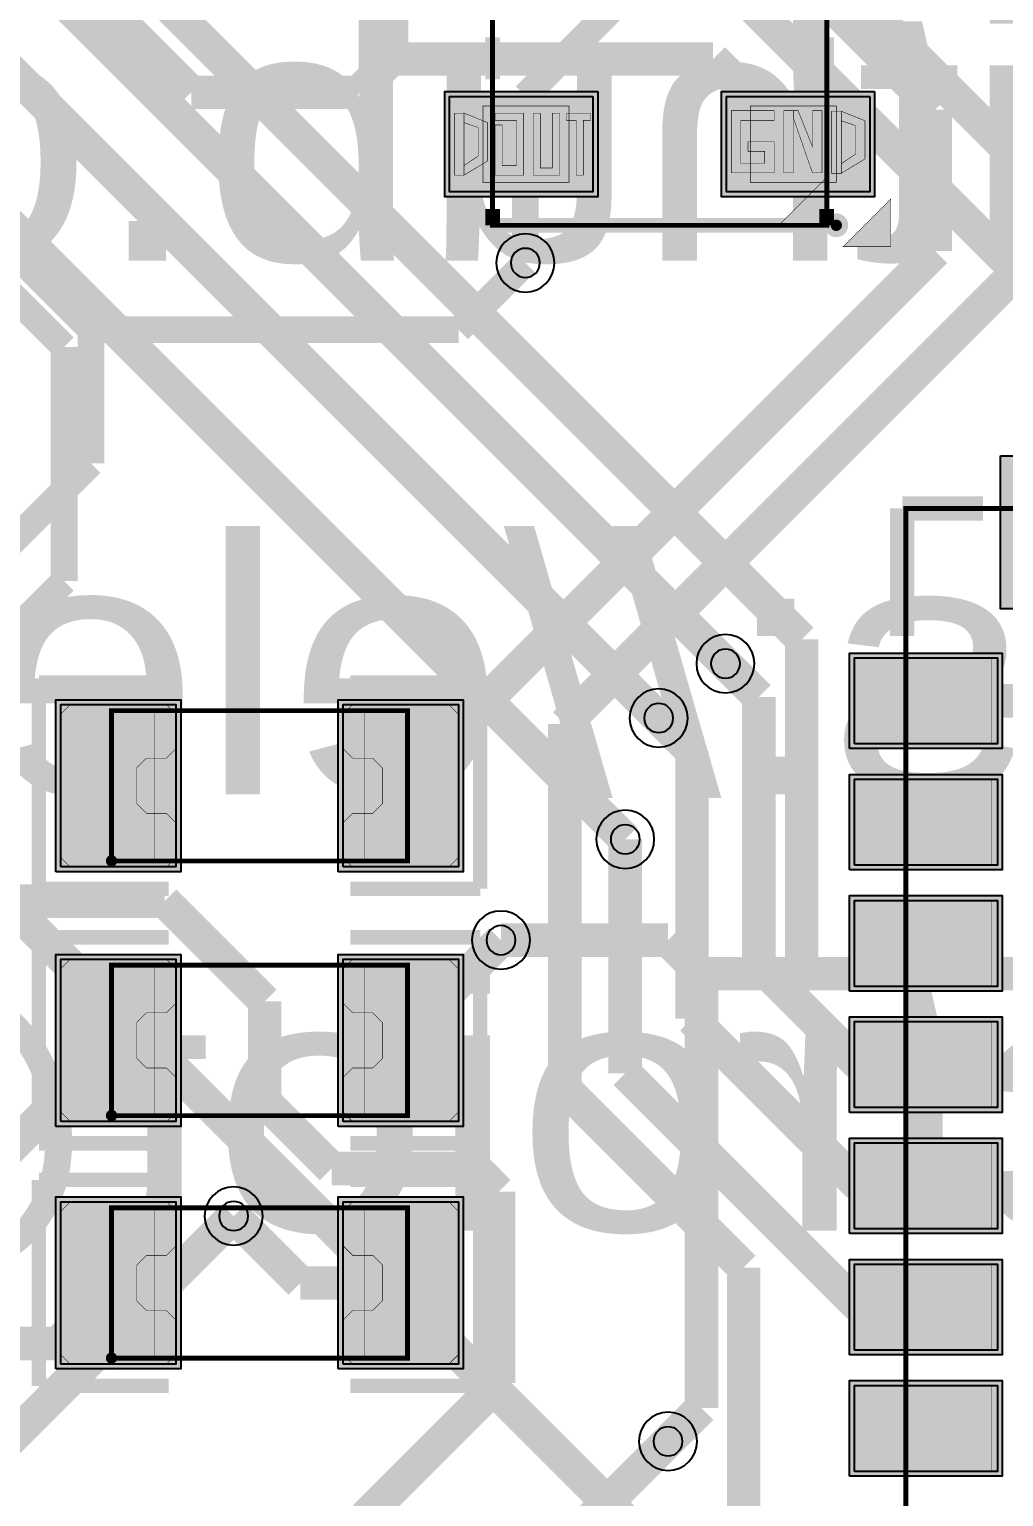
# Model space of a CAD drawing. Header units: millimetres. Extents: x 3.4 to 79.3, y -57 to -2.3.
# Drawn here: x 43.31 to 53.51, y -36.78 to -21.41 of the extents above; entities that cross this region are included whole.
import ezdxf
from ezdxf.enums import TextEntityAlignment as Align

# ---------------------------------------------------------------- set-up
doc = ezdxf.new("R2010")
doc.units = ezdxf.units.MM
doc.header["$MEASUREMENT"] = 0
for name, color, linetype, true_color in [('Bottom-Layer', 7, 'Continuous', 0x0000ff), ('Bottom-Silkscreen-Layer', 7, 'Continuous', 0x66cc33), ('Component-Marking-Layer', 7, 'Continuous', 0x66ffcc), ('Component-Shape-Layer', 7, 'Continuous', 0x00cccc), ('Document-Layer', 7, 'Continuous', 0xffffff), ('Hole-Layer', 7, 'Continuous', 0x222222), ('Multi-Layer', 7, 'Continuous', 0xc0c0c0), ('Pin-Soldering-Layer', 7, 'Continuous', 0xcc9999), ('Top-Layer', 7, 'Continuous', 0xff0000), ('Top-Paste-Mask-Layer', 7, 'Continuous', 0x808080), ('Top-Silkscreen-Layer', 7, 'Continuous', 0xffcc00), ('Top-Solder-Mask-Layer', 7, 'Continuous', 0x800080)]:
    doc.layers.add(name, color=color, linetype=linetype, true_color=true_color)
doc.styles.get("Standard").update_dxf_attribs({"font": 'arial.ttf'})

msp = doc.modelspace()

# ---------------------------------------------------------------- hatches: boundary and pattern name
at = {"layer": 'Component-Marking-Layer'}
for points in [[(51.701, -23.467, 1), (51.821, -23.467, 1)], [(51.701, -23.467, 1), (51.821, -23.467, 1)], [(44.11, -30.124, 1), (44.23, -30.124, 1)], [(44.11, -30.124, 1), (44.23, -30.124, 1)], [(44.11, -32.791, 1), (44.23, -32.791, 1)], [(44.11, -32.791, 1), (44.23, -32.791, 1)], [(44.11, -35.331, 1), (44.23, -35.331, 1)], [(44.11, -35.331, 1), (44.23, -35.331, 1)]]:
    msp.add_hatch(color=256, dxfattribs=at).paths.add_polyline_path(points)
at = {"layer": 'Document-Layer'}
for points in [[(51.111, -22.267), (51.111, -22.367), (50.761, -22.367), (50.761, -22.817), (51.011, -22.817), (51.011, -22.692), (50.836, -22.692), (50.836, -22.592), (51.111, -22.592), (51.111, -22.917), (50.661, -22.917), (50.661, -22.267)], [(51.111, -22.267), (51.111, -22.367), (50.761, -22.367), (50.761, -22.817), (51.011, -22.817), (51.011, -22.692), (50.836, -22.692), (50.836, -22.592), (51.111, -22.592), (51.111, -22.917), (50.661, -22.917), (50.661, -22.267)], [(51.211, -22.267), (51.211, -22.917), (51.312, -22.917), (51.312, -22.267)], [(51.211, -22.267), (51.211, -22.917), (51.312, -22.917), (51.312, -22.267)], [(51.311, -22.342), (51.511, -22.917), (51.611, -22.917), (51.611, -22.267), (51.511, -22.267), (51.511, -22.642), (51.361, -22.267), (51.311, -22.267)], [(51.311, -22.342), (51.511, -22.917), (51.611, -22.917), (51.611, -22.267), (51.511, -22.267), (51.511, -22.642), (51.361, -22.267), (51.311, -22.267)], [(51.713, -22.272), (51.713, -22.922), (51.813, -22.922), (51.813, -22.272)], [(51.713, -22.272), (51.713, -22.922), (51.813, -22.922), (51.813, -22.272)], [(51.813, -22.372), (51.962, -22.422), (51.962, -22.722), (51.813, -22.822), (51.813, -22.922), (52.062, -22.772), (52.062, -22.372), (51.813, -22.272)], [(51.813, -22.372), (51.962, -22.422), (51.962, -22.722), (51.813, -22.822), (51.813, -22.922), (52.062, -22.772), (52.062, -22.372), (51.813, -22.272)], [(47.761, -22.292), (47.761, -22.942), (47.861, -22.942), (47.861, -22.292)], [(47.761, -22.292), (47.761, -22.942), (47.861, -22.942), (47.861, -22.292)], [(47.861, -22.392), (48.01, -22.442), (48.01, -22.742), (47.861, -22.842), (47.861, -22.942), (48.11, -22.792), (48.11, -22.392), (47.861, -22.292)], [(47.861, -22.392), (48.01, -22.442), (48.01, -22.742), (47.861, -22.842), (47.861, -22.942), (48.11, -22.792), (48.11, -22.392), (47.861, -22.292)], [(48.261, -22.417), (48.261, -22.842), (48.411, -22.842), (48.411, -22.367), (48.186, -22.367), (48.186, -22.292), (48.486, -22.292), (48.486, -22.942), (48.186, -22.942), (48.186, -22.417)], [(48.261, -22.417), (48.261, -22.842), (48.411, -22.842), (48.411, -22.367), (48.186, -22.367), (48.186, -22.292), (48.486, -22.292), (48.486, -22.942), (48.186, -22.942), (48.186, -22.417)], [(48.586, -22.292), (48.661, -22.292), (48.661, -22.867), (48.786, -22.867), (48.786, -22.292), (48.861, -22.292), (48.861, -22.942), (48.586, -22.942)], [(48.586, -22.292), (48.661, -22.292), (48.661, -22.867), (48.786, -22.867), (48.786, -22.292), (48.861, -22.292), (48.861, -22.942), (48.586, -22.942)], [(48.936, -22.292), (48.936, -22.367), (49.036, -22.367), (49.036, -22.942), (49.111, -22.942), (49.111, -22.367), (49.186, -22.367), (49.186, -22.292)], [(48.936, -22.292), (48.936, -22.367), (49.036, -22.367), (49.036, -22.942), (49.111, -22.942), (49.111, -22.367), (49.186, -22.367), (49.186, -22.292)], [(51.161, -23.467), (51.661, -23.467), (51.661, -22.967)], [(51.161, -23.467), (51.661, -23.467), (51.661, -22.967)]]:
    msp.add_hatch(color=256, dxfattribs=at).paths.add_polyline_path(points)
at = {"layer": 'Pin-Soldering-Layer'}
for points in [[(48.961, -23.017), (48.061, -23.017), (48.061, -22.217), (48.961, -22.217)], [(48.961, -23.017), (48.061, -23.017), (48.061, -22.217), (48.961, -22.217)], [(51.761, -23.017), (50.861, -23.017), (50.861, -22.217), (51.761, -22.217)], [(51.761, -23.017), (50.861, -23.017), (50.861, -22.217), (51.761, -22.217)], [(53.39, -28.898), (52.49, -28.898), (52.49, -27.998), (53.39, -27.998)], [(53.39, -28.898), (52.49, -28.898), (52.49, -27.998), (53.39, -27.998)], [(44.17, -30.125), (44.17, -28.55), (44.62, -28.55), (44.62, -30.125)], [(44.17, -30.125), (44.17, -28.55), (44.62, -28.55), (44.62, -30.125)], [(47.27, -30.125), (47.27, -28.55), (46.82, -28.55), (46.82, -30.125)], [(47.27, -30.125), (47.27, -28.55), (46.82, -28.55), (46.82, -30.125)], [(53.39, -30.168), (52.49, -30.168), (52.49, -29.268), (53.39, -29.268)], [(53.39, -30.168), (52.49, -30.168), (52.49, -29.268), (53.39, -29.268)], [(53.39, -31.438), (52.49, -31.438), (52.49, -30.538), (53.39, -30.538)], [(53.39, -31.438), (52.49, -31.438), (52.49, -30.538), (53.39, -30.538)], [(44.17, -32.792), (44.17, -31.217), (44.62, -31.217), (44.62, -32.792)], [(44.17, -32.792), (44.17, -31.217), (44.62, -31.217), (44.62, -32.792)], [(47.27, -32.792), (47.27, -31.217), (46.82, -31.217), (46.82, -32.792)], [(47.27, -32.792), (47.27, -31.217), (46.82, -31.217), (46.82, -32.792)], [(53.39, -32.708), (52.49, -32.708), (52.49, -31.808), (53.39, -31.808)], [(53.39, -32.708), (52.49, -32.708), (52.49, -31.808), (53.39, -31.808)], [(53.39, -33.978), (52.49, -33.978), (52.49, -33.078), (53.39, -33.078)], [(53.39, -33.978), (52.49, -33.978), (52.49, -33.078), (53.39, -33.078)], [(44.17, -35.332), (44.17, -33.757), (44.62, -33.757), (44.62, -35.332)], [(44.17, -35.332), (44.17, -33.757), (44.62, -33.757), (44.62, -35.332)], [(47.27, -35.332), (47.27, -33.757), (46.82, -33.757), (46.82, -35.332)], [(47.27, -35.332), (47.27, -33.757), (46.82, -33.757), (46.82, -35.332)], [(53.39, -35.248), (52.49, -35.248), (52.49, -34.348), (53.39, -34.348)], [(53.39, -35.248), (52.49, -35.248), (52.49, -34.348), (53.39, -34.348)], [(53.39, -36.518), (52.49, -36.518), (52.49, -35.618), (53.39, -35.618)], [(53.39, -36.518), (52.49, -36.518), (52.49, -35.618), (53.39, -35.618)]]:
    msp.add_hatch(color=256, dxfattribs=at).paths.add_polyline_path(points)
at = {"layer": 'Top-Layer'}
for points in [[(49.211, -22.117), (49.211, -23.117), (47.711, -23.117), (47.711, -22.117)], [(52.111, -22.117), (52.111, -23.117), (50.611, -23.117), (50.611, -22.117)], [(51.95, -28.898), (51.95, -27.998), (53.45, -27.998), (53.45, -28.898)], [(43.638, -30.188), (43.638, -28.487), (44.845, -28.487), (44.845, -30.188)], [(46.595, -30.188), (46.595, -28.487), (47.803, -28.487), (47.803, -30.188)], [(51.95, -30.168), (51.95, -29.268), (53.45, -29.268), (53.45, -30.168)], [(51.95, -31.438), (51.95, -30.538), (53.45, -30.538), (53.45, -31.438)], [(43.638, -32.855), (43.638, -31.154), (44.845, -31.154), (44.845, -32.855)], [(46.595, -32.855), (46.595, -31.154), (47.803, -31.154), (47.803, -32.855)], [(51.95, -32.708), (51.95, -31.808), (53.45, -31.808), (53.45, -32.708)], [(51.95, -33.978), (51.95, -33.078), (53.45, -33.078), (53.45, -33.978)], [(43.638, -35.395), (43.638, -33.694), (44.845, -33.694), (44.845, -35.395)], [(46.595, -35.395), (46.595, -33.694), (47.803, -33.694), (47.803, -35.395)], [(51.95, -35.248), (51.95, -34.348), (53.45, -34.348), (53.45, -35.248)], [(51.95, -36.518), (51.95, -35.618), (53.45, -35.618), (53.45, -36.518)]]:
    msp.add_hatch(color=256, dxfattribs=at).paths.add_polyline_path(points)
at = {"layer": 'Top-Paste-Mask-Layer'}
for points in [[(49.211, -22.117), (49.211, -23.117), (47.711, -23.117), (47.711, -22.117)], [(52.111, -22.117), (52.111, -23.117), (50.611, -23.117), (50.611, -22.117)], [(51.95, -28.898), (51.95, -27.998), (53.45, -27.998), (53.45, -28.898)], [(44.845, -30.088), (44.845, -29.726), (44.745, -29.626), (44.535, -29.626), (44.435, -29.526), (44.435, -29.148), (44.535, -29.048), (44.745, -29.048), (44.845, -28.948), (44.845, -28.587), (44.745, -28.487), (43.738, -28.487), (43.638, -28.587), (43.638, -30.088), (43.738, -30.188), (44.745, -30.188)], [(44.845, -30.088), (44.845, -29.726), (44.745, -29.626), (44.535, -29.626), (44.435, -29.526), (44.435, -29.148), (44.535, -29.048), (44.745, -29.048), (44.845, -28.948), (44.845, -28.587), (44.745, -28.487), (43.738, -28.487), (43.638, -28.587), (43.638, -30.088), (43.738, -30.188), (44.745, -30.188)], [(46.595, -30.088), (46.595, -29.726), (46.695, -29.626), (46.906, -29.626), (47.006, -29.526), (47.006, -29.148), (46.906, -29.048), (46.695, -29.048), (46.595, -28.948), (46.595, -28.587), (46.695, -28.487), (47.703, -28.487), (47.803, -28.587), (47.803, -30.088), (47.703, -30.188), (46.695, -30.188)], [(46.595, -30.088), (46.595, -29.726), (46.695, -29.626), (46.906, -29.626), (47.006, -29.526), (47.006, -29.148), (46.906, -29.048), (46.695, -29.048), (46.595, -28.948), (46.595, -28.587), (46.695, -28.487), (47.703, -28.487), (47.803, -28.587), (47.803, -30.088), (47.703, -30.188), (46.695, -30.188)], [(51.95, -30.168), (51.95, -29.268), (53.45, -29.268), (53.45, -30.168)], [(51.95, -31.438), (51.95, -30.538), (53.45, -30.538), (53.45, -31.438)], [(44.845, -32.755), (44.845, -32.393), (44.745, -32.293), (44.535, -32.293), (44.435, -32.193), (44.435, -31.815), (44.535, -31.715), (44.745, -31.715), (44.845, -31.615), (44.845, -31.254), (44.745, -31.154), (43.738, -31.154), (43.638, -31.254), (43.638, -32.755), (43.738, -32.855), (44.745, -32.855)], [(44.845, -32.755), (44.845, -32.393), (44.745, -32.293), (44.535, -32.293), (44.435, -32.193), (44.435, -31.815), (44.535, -31.715), (44.745, -31.715), (44.845, -31.615), (44.845, -31.254), (44.745, -31.154), (43.738, -31.154), (43.638, -31.254), (43.638, -32.755), (43.738, -32.855), (44.745, -32.855)], [(46.595, -32.755), (46.595, -32.393), (46.695, -32.293), (46.906, -32.293), (47.006, -32.193), (47.006, -31.815), (46.906, -31.715), (46.695, -31.715), (46.595, -31.615), (46.595, -31.254), (46.695, -31.154), (47.703, -31.154), (47.803, -31.254), (47.803, -32.755), (47.703, -32.855), (46.695, -32.855)], [(46.595, -32.755), (46.595, -32.393), (46.695, -32.293), (46.906, -32.293), (47.006, -32.193), (47.006, -31.815), (46.906, -31.715), (46.695, -31.715), (46.595, -31.615), (46.595, -31.254), (46.695, -31.154), (47.703, -31.154), (47.803, -31.254), (47.803, -32.755), (47.703, -32.855), (46.695, -32.855)], [(51.95, -32.708), (51.95, -31.808), (53.45, -31.808), (53.45, -32.708)], [(51.95, -33.978), (51.95, -33.078), (53.45, -33.078), (53.45, -33.978)], [(44.845, -35.295), (44.845, -34.933), (44.745, -34.833), (44.535, -34.833), (44.435, -34.733), (44.435, -34.355), (44.535, -34.255), (44.745, -34.255), (44.845, -34.155), (44.845, -33.794), (44.745, -33.694), (43.738, -33.694), (43.638, -33.794), (43.638, -35.295), (43.738, -35.395), (44.745, -35.395)], [(44.845, -35.295), (44.845, -34.933), (44.745, -34.833), (44.535, -34.833), (44.435, -34.733), (44.435, -34.355), (44.535, -34.255), (44.745, -34.255), (44.845, -34.155), (44.845, -33.794), (44.745, -33.694), (43.738, -33.694), (43.638, -33.794), (43.638, -35.295), (43.738, -35.395), (44.745, -35.395)], [(46.595, -35.295), (46.595, -34.933), (46.695, -34.833), (46.906, -34.833), (47.006, -34.733), (47.006, -34.355), (46.906, -34.255), (46.695, -34.255), (46.595, -34.155), (46.595, -33.794), (46.695, -33.694), (47.703, -33.694), (47.803, -33.794), (47.803, -35.295), (47.703, -35.395), (46.695, -35.395)], [(46.595, -35.295), (46.595, -34.933), (46.695, -34.833), (46.906, -34.833), (47.006, -34.733), (47.006, -34.355), (46.906, -34.255), (46.695, -34.255), (46.595, -34.155), (46.595, -33.794), (46.695, -33.694), (47.703, -33.694), (47.803, -33.794), (47.803, -35.295), (47.703, -35.395), (46.695, -35.395)], [(51.95, -35.248), (51.95, -34.348), (53.45, -34.348), (53.45, -35.248)], [(51.95, -36.518), (51.95, -35.618), (53.45, -35.618), (53.45, -36.518)]]:
    msp.add_hatch(color=256, dxfattribs=at).paths.add_polyline_path(points)
at = {"layer": 'Top-Silkscreen-Layer'}
msp.add_hatch(color=256, dxfattribs=at).paths.add_polyline_path([(51.833, -23.69), (52.333, -23.69), (52.333, -23.19)])
msp.add_hatch(color=256, dxfattribs=at).paths.add_polyline_path([(51.833, -23.69), (52.333, -23.69), (52.333, -23.19)])
at = {"layer": 'Top-Solder-Mask-Layer'}
for points in [[(49.262, -22.066), (49.262, -23.168), (47.66, -23.168), (47.66, -22.066)], [(52.162, -22.066), (52.162, -23.168), (50.56, -23.168), (50.56, -22.066)], [(53.48, -25.883), (54.48, -25.883), (54.48, -27.483), (53.48, -27.483)], [(51.9, -28.948), (51.9, -27.948), (53.5, -27.948), (53.5, -28.948)], [(43.587, -30.238), (43.587, -28.436), (44.896, -28.436), (44.896, -30.238)], [(46.544, -30.238), (46.544, -28.436), (47.853, -28.436), (47.853, -30.238)], [(51.9, -30.218), (51.9, -29.218), (53.5, -29.218), (53.5, -30.218)], [(51.9, -31.488), (51.9, -30.488), (53.5, -30.488), (53.5, -31.488)], [(43.587, -32.905), (43.587, -31.103), (44.896, -31.103), (44.896, -32.905)], [(46.544, -32.905), (46.544, -31.103), (47.853, -31.103), (47.853, -32.905)], [(51.9, -32.758), (51.9, -31.758), (53.5, -31.758), (53.5, -32.758)], [(51.9, -34.028), (51.9, -33.028), (53.5, -33.028), (53.5, -34.028)], [(43.587, -35.445), (43.587, -33.643), (44.896, -33.643), (44.896, -35.445)], [(46.544, -35.445), (46.544, -33.643), (47.853, -33.643), (47.853, -35.445)], [(51.9, -35.298), (51.9, -34.298), (53.5, -34.298), (53.5, -35.298)], [(51.9, -36.568), (51.9, -35.568), (53.5, -35.568), (53.5, -36.568)]]:
    msp.add_hatch(color=256, dxfattribs=at).paths.add_polyline_path(points)

# ---------------------------------------------------------------- linework, layer by layer
at = {"layer": 'Bottom-Layer'}
for points, const_width in [([(49.55, -29.898), (32.512, -12.86)], 0.35), ([(54.29, -24.583), (42.672, -12.965)], 0.35), ([(49.9, -28.628), (35.052, -13.78)], 0.35), ([(56.17, -25.283), (45.32, -14.433)], 0.35), ([(51.399, -27.804), (38.449, -14.854)], 0.35), ([(50.6, -28.058), (37.592, -15.05)], 0.35), ([(48.504, -22.111), (49.554, -21.061)], 0.28), ([(48.504, -23.861), (48.504, -22.111)], 0.28), ([(42.974, -24.042), (43.674, -24.742)], 0.28), ([(43.674, -24.742), (43.674, -27.192)], 0.28), ([(43.674, -27.192), (42.274, -28.592)], 0.28), ([(39.959, -27.441), (53.259, -40.741)], 0.35), ([(51.399, -31.304), (51.399, -27.804)], 0.35), ([(48.249, -30.954), (49.999, -30.954)], 0.35), ([(49.999, -30.954), (50.349, -31.304)], 0.35), ([(50.349, -31.304), (50.349, -35.854)], 0.35), ([(50.349, -31.304), (51.399, -31.304)], 0.35), ([(51.399, -31.304), (58.399, -31.304)], 0.35), ([(45.449, -33.844), (42.999, -36.294)], 0.35), ([(50.349, -35.854), (49.999, -36.204)], 0.35)]:
    msp.add_lwpolyline(points, dxfattribs=dict(at, const_width=const_width))
at = {"layer": 'Component-Marking-Layer', "const_width": 0.129}
for points in [[(51.701, -23.467, 1), (51.821, -23.467), (51.821, -23.467, 1), (51.701, -23.467)], [(51.701, -23.467, 1), (51.821, -23.467), (51.821, -23.467, 1), (51.701, -23.467)], [(44.11, -30.124, 1), (44.23, -30.124), (44.23, -30.124, 1), (44.11, -30.124)], [(44.11, -30.124, 1), (44.23, -30.124), (44.23, -30.124, 1), (44.11, -30.124)], [(44.11, -32.791, 1), (44.23, -32.791), (44.23, -32.791, 1), (44.11, -32.791)], [(44.11, -32.791, 1), (44.23, -32.791), (44.23, -32.791, 1), (44.11, -32.791)], [(44.11, -35.331, 1), (44.23, -35.331), (44.23, -35.331, 1), (44.11, -35.331)], [(44.11, -35.331, 1), (44.23, -35.331), (44.23, -35.331, 1), (44.11, -35.331)]]:
    msp.add_lwpolyline(points, format="xyb", dxfattribs=at)
at = {"layer": 'Component-Shape-Layer', "const_width": 0.0508}
for points in [[(48.161, -23.467), (48.161, -19.967), (51.661, -19.967), (51.661, -23.467)], [(48.161, -23.467), (48.161, -19.967), (51.661, -19.967), (51.661, -23.467)], [(52.49, -26.433), (77.99, -26.433), (77.99, -44.433), (52.49, -44.433)], [(52.49, -26.433), (77.99, -26.433), (77.99, -44.433), (52.49, -44.433)], [(44.17, -30.125), (44.17, -28.55), (47.27, -28.55), (47.27, -30.125)], [(44.17, -30.125), (44.17, -28.55), (47.27, -28.55), (47.27, -30.125)], [(44.17, -32.792), (44.17, -31.217), (47.27, -31.217), (47.27, -32.792)], [(44.17, -32.792), (44.17, -31.217), (47.27, -31.217), (47.27, -32.792)], [(44.17, -35.332), (44.17, -33.757), (47.27, -33.757), (47.27, -35.332)], [(44.17, -35.332), (44.17, -33.757), (47.27, -33.757), (47.27, -35.332)]]:
    msp.add_lwpolyline(points, close=True, dxfattribs=at)
at = {"layer": 'Document-Layer', "const_width": 0.00508}
for points in [[(51.111, -22.267), (51.111, -22.367), (50.761, -22.367), (50.761, -22.817), (51.011, -22.817), (51.011, -22.692), (50.836, -22.692), (50.836, -22.592), (51.111, -22.592), (51.111, -22.917), (50.661, -22.917), (50.661, -22.267)], [(51.111, -22.267), (51.111, -22.367), (50.761, -22.367), (50.761, -22.817), (51.011, -22.817), (51.011, -22.692), (50.836, -22.692), (50.836, -22.592), (51.111, -22.592), (51.111, -22.917), (50.661, -22.917), (50.661, -22.267)], [(51.211, -22.267), (51.211, -22.917), (51.312, -22.917), (51.312, -22.267)], [(51.211, -22.267), (51.211, -22.917), (51.312, -22.917), (51.312, -22.267)], [(51.311, -22.342), (51.511, -22.917), (51.611, -22.917), (51.611, -22.267), (51.511, -22.267), (51.511, -22.642), (51.361, -22.267), (51.311, -22.267)], [(51.311, -22.342), (51.511, -22.917), (51.611, -22.917), (51.611, -22.267), (51.511, -22.267), (51.511, -22.642), (51.361, -22.267), (51.311, -22.267)], [(51.713, -22.272), (51.713, -22.922), (51.813, -22.922), (51.813, -22.272)], [(51.713, -22.272), (51.713, -22.922), (51.813, -22.922), (51.813, -22.272)], [(51.813, -22.372), (51.962, -22.422), (51.962, -22.722), (51.813, -22.822), (51.813, -22.922), (52.062, -22.772), (52.062, -22.372), (51.813, -22.272)], [(51.813, -22.372), (51.962, -22.422), (51.962, -22.722), (51.813, -22.822), (51.813, -22.922), (52.062, -22.772), (52.062, -22.372), (51.813, -22.272)], [(47.761, -22.292), (47.761, -22.942), (47.861, -22.942), (47.861, -22.292)], [(47.761, -22.292), (47.761, -22.942), (47.861, -22.942), (47.861, -22.292)], [(47.861, -22.392), (48.01, -22.442), (48.01, -22.742), (47.861, -22.842), (47.861, -22.942), (48.11, -22.792), (48.11, -22.392), (47.861, -22.292)], [(47.861, -22.392), (48.01, -22.442), (48.01, -22.742), (47.861, -22.842), (47.861, -22.942), (48.11, -22.792), (48.11, -22.392), (47.861, -22.292)], [(48.261, -22.417), (48.261, -22.842), (48.411, -22.842), (48.411, -22.367), (48.186, -22.367), (48.186, -22.292), (48.486, -22.292), (48.486, -22.942), (48.186, -22.942), (48.186, -22.417)], [(48.261, -22.417), (48.261, -22.842), (48.411, -22.842), (48.411, -22.367), (48.186, -22.367), (48.186, -22.292), (48.486, -22.292), (48.486, -22.942), (48.186, -22.942), (48.186, -22.417)], [(48.586, -22.292), (48.661, -22.292), (48.661, -22.867), (48.786, -22.867), (48.786, -22.292), (48.861, -22.292), (48.861, -22.942), (48.586, -22.942)], [(48.586, -22.292), (48.661, -22.292), (48.661, -22.867), (48.786, -22.867), (48.786, -22.292), (48.861, -22.292), (48.861, -22.942), (48.586, -22.942)], [(48.936, -22.292), (48.936, -22.367), (49.036, -22.367), (49.036, -22.942), (49.111, -22.942), (49.111, -22.367), (49.186, -22.367), (49.186, -22.292)], [(48.936, -22.292), (48.936, -22.367), (49.036, -22.367), (49.036, -22.942), (49.111, -22.942), (49.111, -22.367), (49.186, -22.367), (49.186, -22.292)], [(51.161, -23.467), (51.661, -23.467), (51.661, -22.967)], [(51.161, -23.467), (51.661, -23.467), (51.661, -22.967)]]:
    msp.add_lwpolyline(points, close=True, dxfattribs=at)
at = {"layer": 'Hole-Layer'}
for points in [[(48.352, -23.861, 1), (48.657, -23.861, 1)], [(50.448, -28.058, 1), (50.753, -28.058, 1)], [(49.748, -28.628, 1), (50.053, -28.628, 1)], [(49.398, -29.898, 1), (49.703, -29.898, 1)], [(48.096, -30.954, 1), (48.401, -30.954, 1)], [(45.296, -33.844, 1), (45.601, -33.844, 1)], [(49.846, -36.204, 1), (50.151, -36.204, 1)]]:
    msp.add_lwpolyline(points, format="xyb", close=True, dxfattribs=at)
at = {"layer": 'Multi-Layer'}
for points in [[(48.199, -23.861, 1), (48.809, -23.861, 1)], [(50.295, -28.058, 1), (50.905, -28.058, 1)], [(49.595, -28.628, 1), (50.205, -28.628, 1)], [(49.245, -29.898, 1), (49.855, -29.898, 1)], [(47.944, -30.954, 1), (48.554, -30.954, 1)], [(45.144, -33.844, 1), (45.754, -33.844, 1)], [(49.694, -36.204, 1), (50.304, -36.204, 1)]]:
    msp.add_lwpolyline(points, format="xyb", close=True, dxfattribs=at)
at = {"layer": 'Pin-Soldering-Layer', "const_width": 0.00508}
for points in [[(48.961, -23.017), (48.061, -23.017), (48.061, -22.217), (48.961, -22.217)], [(48.961, -23.017), (48.061, -23.017), (48.061, -22.217), (48.961, -22.217)], [(51.761, -23.017), (50.861, -23.017), (50.861, -22.217), (51.761, -22.217)], [(51.761, -23.017), (50.861, -23.017), (50.861, -22.217), (51.761, -22.217)], [(53.39, -28.898), (52.49, -28.898), (52.49, -27.998), (53.39, -27.998)], [(53.39, -28.898), (52.49, -28.898), (52.49, -27.998), (53.39, -27.998)], [(44.17, -30.125), (44.17, -28.55), (44.62, -28.55), (44.62, -30.125)], [(44.17, -30.125), (44.17, -28.55), (44.62, -28.55), (44.62, -30.125)], [(47.27, -30.125), (47.27, -28.55), (46.82, -28.55), (46.82, -30.125)], [(47.27, -30.125), (47.27, -28.55), (46.82, -28.55), (46.82, -30.125)], [(53.39, -30.168), (52.49, -30.168), (52.49, -29.268), (53.39, -29.268)], [(53.39, -30.168), (52.49, -30.168), (52.49, -29.268), (53.39, -29.268)], [(53.39, -31.438), (52.49, -31.438), (52.49, -30.538), (53.39, -30.538)], [(53.39, -31.438), (52.49, -31.438), (52.49, -30.538), (53.39, -30.538)], [(44.17, -32.792), (44.17, -31.217), (44.62, -31.217), (44.62, -32.792)], [(44.17, -32.792), (44.17, -31.217), (44.62, -31.217), (44.62, -32.792)], [(47.27, -32.792), (47.27, -31.217), (46.82, -31.217), (46.82, -32.792)], [(47.27, -32.792), (47.27, -31.217), (46.82, -31.217), (46.82, -32.792)], [(53.39, -32.708), (52.49, -32.708), (52.49, -31.808), (53.39, -31.808)], [(53.39, -32.708), (52.49, -32.708), (52.49, -31.808), (53.39, -31.808)], [(53.39, -33.978), (52.49, -33.978), (52.49, -33.078), (53.39, -33.078)], [(53.39, -33.978), (52.49, -33.978), (52.49, -33.078), (53.39, -33.078)], [(44.17, -35.332), (44.17, -33.757), (44.62, -33.757), (44.62, -35.332)], [(44.17, -35.332), (44.17, -33.757), (44.62, -33.757), (44.62, -35.332)], [(47.27, -35.332), (47.27, -33.757), (46.82, -33.757), (46.82, -35.332)], [(47.27, -35.332), (47.27, -33.757), (46.82, -33.757), (46.82, -35.332)], [(53.39, -35.248), (52.49, -35.248), (52.49, -34.348), (53.39, -34.348)], [(53.39, -35.248), (52.49, -35.248), (52.49, -34.348), (53.39, -34.348)], [(53.39, -36.518), (52.49, -36.518), (52.49, -35.618), (53.39, -35.618)], [(53.39, -36.518), (52.49, -36.518), (52.49, -35.618), (53.39, -35.618)]]:
    msp.add_lwpolyline(points, close=True, dxfattribs=at)
at = {"layer": 'Top-Layer'}
for points, const_width in [([(38.354, -15.425), (45.004, -22.075)], 0.35), ([(47.104, -21.725), (47.104, -20.325)], 0.35), ([(52.799, -22.255), (51.361, -20.817)], 0.35), ([(46.754, -22.075), (47.104, -21.725)], 0.35), ([(47.104, -21.725), (50.47, -21.725)], 0.35), ([(50.47, -21.725), (51.361, -22.617)], 0.35), ([(45.004, -22.075), (46.754, -22.075)], 0.35), ([(52.799, -23.737), (52.799, -22.255)], 0.35), ([(48.918, -28.69), (54.29, -23.318)], 0.35), ([(42.904, -23.511), (43.954, -24.561)], 0.28), ([(47.199, -29.337), (52.799, -23.737)], 0.35), ([(47.804, -24.561), (48.504, -23.861)], 0.28), ([(43.954, -24.561), (43.954, -25.961)], 0.28), ([(43.954, -24.561), (47.804, -24.561)], 0.28), ([(43.954, -25.961), (41.945, -27.969)], 0.28), ([(50.95, -28.408), (50.6, -28.058)], 0.35), ([(50.95, -31.208), (50.95, -28.408)], 0.35), ([(52.7, -28.448), (56.9, -28.448)], 0.35), ([(48.918, -32.511), (48.918, -28.69)], 0.35), ([(50.25, -28.978), (49.9, -28.628)], 0.35), ([(50.25, -31.778), (50.25, -28.978)], 0.35), ([(49.55, -32.348), (49.55, -29.898)], 0.35), ([(42.275, -30.546), (44.725, -30.546)], 0.35), ([(44.725, -30.546), (45.775, -31.596)], 0.35), ([(47.199, -32.004), (48.249, -30.954)], 0.35), ([(52, -32.258), (50.95, -31.208)], 0.35), ([(45.775, -31.596), (45.775, -32.646)], 0.35), ([(52, -33.528), (50.25, -31.778)], 0.35), ([(42.841, -33.404), (44.241, -32.004)], 0.35), ([(52.7, -32.258), (52, -32.258)], 0.35), ([(52, -34.798), (49.55, -32.348)], 0.35), ([(50.79, -34.383), (48.918, -32.511)], 0.35), ([(45.775, -32.646), (46.475, -33.346)], 0.35), ([(46.475, -33.346), (47.983, -33.346)], 0.35), ([(47.983, -33.346), (48.225, -33.589)], 0.35), ([(48.225, -33.589), (48.225, -35.594)], 0.35), ([(52.7, -33.528), (52, -33.528)], 0.35), ([(46.149, -34.544), (45.449, -33.844)], 0.35), ([(50.79, -43.133), (50.79, -34.383)], 0.35), ([(43.606, -35.179), (44.241, -34.544)], 0.35), ([(47.199, -34.544), (46.149, -34.544)], 0.35), ([(52.7, -34.798), (52, -34.798)], 0.35), ([(40.275, -35.179), (43.606, -35.179)], 0.35), ([(48.225, -35.594), (46.825, -36.994)], 0.35), ([(49.999, -36.204), (47.899, -38.304)], 0.35)]:
    msp.add_lwpolyline(points, dxfattribs=dict(at, const_width=const_width))
for points in [[(49.211, -22.117), (49.211, -23.117), (47.711, -23.117), (47.711, -22.117)], [(52.111, -22.117), (52.111, -23.117), (50.611, -23.117), (50.611, -22.117)], [(51.95, -28.898), (51.95, -27.998), (53.45, -27.998), (53.45, -28.898)], [(43.638, -30.188), (43.638, -28.487), (44.845, -28.487), (44.845, -30.188)], [(46.595, -30.188), (46.595, -28.487), (47.803, -28.487), (47.803, -30.188)], [(51.95, -30.168), (51.95, -29.268), (53.45, -29.268), (53.45, -30.168)], [(51.95, -31.438), (51.95, -30.538), (53.45, -30.538), (53.45, -31.438)], [(43.638, -32.855), (43.638, -31.154), (44.845, -31.154), (44.845, -32.855)], [(46.595, -32.855), (46.595, -31.154), (47.803, -31.154), (47.803, -32.855)], [(51.95, -32.708), (51.95, -31.808), (53.45, -31.808), (53.45, -32.708)], [(51.95, -33.978), (51.95, -33.078), (53.45, -33.078), (53.45, -33.978)], [(43.638, -35.395), (43.638, -33.694), (44.845, -33.694), (44.845, -35.395)], [(46.595, -35.395), (46.595, -33.694), (47.803, -33.694), (47.803, -35.395)], [(51.95, -35.248), (51.95, -34.348), (53.45, -34.348), (53.45, -35.248)], [(51.95, -36.518), (51.95, -35.618), (53.45, -35.618), (53.45, -36.518)]]:
    msp.add_lwpolyline(points, close=True, dxfattribs=at)
at = {"layer": 'Top-Paste-Mask-Layer'}
for points in [[(49.211, -22.117), (49.211, -23.117), (47.711, -23.117), (47.711, -22.117)], [(52.111, -22.117), (52.111, -23.117), (50.611, -23.117), (50.611, -22.117)], [(51.95, -28.898), (51.95, -27.998), (53.45, -27.998), (53.45, -28.898)], [(51.95, -30.168), (51.95, -29.268), (53.45, -29.268), (53.45, -30.168)], [(51.95, -31.438), (51.95, -30.538), (53.45, -30.538), (53.45, -31.438)], [(51.95, -32.708), (51.95, -31.808), (53.45, -31.808), (53.45, -32.708)], [(51.95, -33.978), (51.95, -33.078), (53.45, -33.078), (53.45, -33.978)], [(51.95, -35.248), (51.95, -34.348), (53.45, -34.348), (53.45, -35.248)], [(51.95, -36.518), (51.95, -35.618), (53.45, -35.618), (53.45, -36.518)]]:
    msp.add_lwpolyline(points, close=True, dxfattribs=at)
at = {"layer": 'Top-Paste-Mask-Layer', "const_width": 0.00508}
for points in [[(44.845, -30.088), (44.845, -29.726), (44.745, -29.626), (44.535, -29.626), (44.435, -29.526), (44.435, -29.148), (44.535, -29.048), (44.745, -29.048), (44.845, -28.948), (44.845, -28.587), (44.745, -28.487), (43.738, -28.487), (43.638, -28.587), (43.638, -30.088), (43.738, -30.188), (44.745, -30.188)], [(44.845, -30.088), (44.845, -29.726), (44.745, -29.626), (44.535, -29.626), (44.435, -29.526), (44.435, -29.148), (44.535, -29.048), (44.745, -29.048), (44.845, -28.948), (44.845, -28.587), (44.745, -28.487), (43.738, -28.487), (43.638, -28.587), (43.638, -30.088), (43.738, -30.188), (44.745, -30.188)], [(46.595, -30.088), (46.595, -29.726), (46.695, -29.626), (46.906, -29.626), (47.006, -29.526), (47.006, -29.148), (46.906, -29.048), (46.695, -29.048), (46.595, -28.948), (46.595, -28.587), (46.695, -28.487), (47.703, -28.487), (47.803, -28.587), (47.803, -30.088), (47.703, -30.188), (46.695, -30.188)], [(46.595, -30.088), (46.595, -29.726), (46.695, -29.626), (46.906, -29.626), (47.006, -29.526), (47.006, -29.148), (46.906, -29.048), (46.695, -29.048), (46.595, -28.948), (46.595, -28.587), (46.695, -28.487), (47.703, -28.487), (47.803, -28.587), (47.803, -30.088), (47.703, -30.188), (46.695, -30.188)], [(44.845, -32.755), (44.845, -32.393), (44.745, -32.293), (44.535, -32.293), (44.435, -32.193), (44.435, -31.815), (44.535, -31.715), (44.745, -31.715), (44.845, -31.615), (44.845, -31.254), (44.745, -31.154), (43.738, -31.154), (43.638, -31.254), (43.638, -32.755), (43.738, -32.855), (44.745, -32.855)], [(44.845, -32.755), (44.845, -32.393), (44.745, -32.293), (44.535, -32.293), (44.435, -32.193), (44.435, -31.815), (44.535, -31.715), (44.745, -31.715), (44.845, -31.615), (44.845, -31.254), (44.745, -31.154), (43.738, -31.154), (43.638, -31.254), (43.638, -32.755), (43.738, -32.855), (44.745, -32.855)], [(46.595, -32.755), (46.595, -32.393), (46.695, -32.293), (46.906, -32.293), (47.006, -32.193), (47.006, -31.815), (46.906, -31.715), (46.695, -31.715), (46.595, -31.615), (46.595, -31.254), (46.695, -31.154), (47.703, -31.154), (47.803, -31.254), (47.803, -32.755), (47.703, -32.855), (46.695, -32.855)], [(46.595, -32.755), (46.595, -32.393), (46.695, -32.293), (46.906, -32.293), (47.006, -32.193), (47.006, -31.815), (46.906, -31.715), (46.695, -31.715), (46.595, -31.615), (46.595, -31.254), (46.695, -31.154), (47.703, -31.154), (47.803, -31.254), (47.803, -32.755), (47.703, -32.855), (46.695, -32.855)], [(44.845, -35.295), (44.845, -34.933), (44.745, -34.833), (44.535, -34.833), (44.435, -34.733), (44.435, -34.355), (44.535, -34.255), (44.745, -34.255), (44.845, -34.155), (44.845, -33.794), (44.745, -33.694), (43.738, -33.694), (43.638, -33.794), (43.638, -35.295), (43.738, -35.395), (44.745, -35.395)], [(44.845, -35.295), (44.845, -34.933), (44.745, -34.833), (44.535, -34.833), (44.435, -34.733), (44.435, -34.355), (44.535, -34.255), (44.745, -34.255), (44.845, -34.155), (44.845, -33.794), (44.745, -33.694), (43.738, -33.694), (43.638, -33.794), (43.638, -35.295), (43.738, -35.395), (44.745, -35.395)], [(46.595, -35.295), (46.595, -34.933), (46.695, -34.833), (46.906, -34.833), (47.006, -34.733), (47.006, -34.355), (46.906, -34.255), (46.695, -34.255), (46.595, -34.155), (46.595, -33.794), (46.695, -33.694), (47.703, -33.694), (47.803, -33.794), (47.803, -35.295), (47.703, -35.395), (46.695, -35.395)], [(46.595, -35.295), (46.595, -34.933), (46.695, -34.833), (46.906, -34.833), (47.006, -34.733), (47.006, -34.355), (46.906, -34.255), (46.695, -34.255), (46.595, -34.155), (46.595, -33.794), (46.695, -33.694), (47.703, -33.694), (47.803, -33.794), (47.803, -35.295), (47.703, -35.395), (46.695, -35.395)]]:
    msp.add_lwpolyline(points, close=True, dxfattribs=at)
at = {"layer": 'Top-Silkscreen-Layer'}
for points, const_width in [([(48.161, -21.937), (48.161, -21.497)], 0.152), ([(48.161, -21.937), (48.161, -21.497)], 0.152), ([(51.661, -21.937), (51.661, -21.497)], 0.152), ([(51.661, -21.937), (51.661, -21.497)], 0.152), ([(48.161, -23.467), (48.161, -23.297)], 0.152), ([(48.161, -23.467), (48.161, -23.297)], 0.152), ([(51.661, -23.467), (51.661, -23.297)], 0.152), ([(51.661, -23.467), (51.661, -23.297)], 0.152), ([(51.661, -23.467), (48.161, -23.467)], 0.152), ([(51.661, -23.467), (48.161, -23.467)], 0.152), ([(53.299, -26.433), (52.451, -26.433)], 0.254), ([(52.451, -26.433), (52.451, -27.767)], 0.254), ([(53.299, -26.433), (52.451, -26.433)], 0.254), ([(52.451, -26.433), (52.451, -27.767)], 0.254), ([(43.409, -30.416), (43.409, -28.258)], 0.152), ([(43.409, -28.258), (44.769, -28.258)], 0.152), ([(43.409, -30.416), (43.409, -28.258)], 0.152), ([(43.409, -28.258), (44.769, -28.258)], 0.152), ([(48.031, -28.258), (46.671, -28.258)], 0.152), ([(48.031, -28.258), (46.671, -28.258)], 0.152), ([(48.031, -30.416), (48.031, -28.258)], 0.152), ([(48.031, -30.416), (48.031, -28.258)], 0.152), ([(44.769, -30.416), (43.409, -30.416)], 0.152), ([(44.769, -30.416), (43.409, -30.416)], 0.152), ([(46.671, -30.416), (48.031, -30.416)], 0.152), ([(46.671, -30.416), (48.031, -30.416)], 0.152), ([(43.409, -33.083), (43.409, -30.925)], 0.152), ([(43.409, -30.925), (44.769, -30.925)], 0.152), ([(43.409, -33.083), (43.409, -30.925)], 0.152), ([(43.409, -30.925), (44.769, -30.925)], 0.152), ([(48.031, -30.925), (46.671, -30.925)], 0.152), ([(48.031, -30.925), (46.671, -30.925)], 0.152), ([(48.031, -33.083), (48.031, -30.925)], 0.152), ([(48.031, -33.083), (48.031, -30.925)], 0.152), ([(44.769, -33.083), (43.409, -33.083)], 0.152), ([(44.769, -33.083), (43.409, -33.083)], 0.152), ([(46.671, -33.083), (48.031, -33.083)], 0.152), ([(46.671, -33.083), (48.031, -33.083)], 0.152), ([(43.409, -35.623), (43.409, -33.465)], 0.152), ([(43.409, -33.465), (44.769, -33.465)], 0.152), ([(43.409, -35.623), (43.409, -33.465)], 0.152), ([(43.409, -33.465), (44.769, -33.465)], 0.152), ([(48.031, -33.465), (46.671, -33.465)], 0.152), ([(48.031, -33.465), (46.671, -33.465)], 0.152), ([(48.031, -35.623), (48.031, -33.465)], 0.152), ([(48.031, -35.623), (48.031, -33.465)], 0.152), ([(44.769, -35.623), (43.409, -35.623)], 0.152), ([(44.769, -35.623), (43.409, -35.623)], 0.152), ([(46.671, -35.623), (48.031, -35.623)], 0.152), ([(46.671, -35.623), (48.031, -35.623)], 0.152)]:
    msp.add_lwpolyline(points, dxfattribs=dict(at, const_width=const_width))
at = {"layer": 'Top-Silkscreen-Layer', "const_width": 0.00508}
msp.add_lwpolyline([(51.833, -23.69), (52.333, -23.69), (52.333, -23.19)], close=True, dxfattribs=at)
msp.add_lwpolyline([(51.833, -23.69), (52.333, -23.69), (52.333, -23.19)], close=True, dxfattribs=at)
at = {"layer": 'Top-Solder-Mask-Layer'}
for points in [[(49.262, -22.066), (49.262, -23.168), (47.66, -23.168), (47.66, -22.066)], [(52.162, -22.066), (52.162, -23.168), (50.56, -23.168), (50.56, -22.066)], [(53.48, -25.883), (54.48, -25.883), (54.48, -27.483), (53.48, -27.483)], [(51.9, -28.948), (51.9, -27.948), (53.5, -27.948), (53.5, -28.948)], [(43.587, -30.238), (43.587, -28.436), (44.896, -28.436), (44.896, -30.238)], [(46.544, -30.238), (46.544, -28.436), (47.853, -28.436), (47.853, -30.238)], [(51.9, -30.218), (51.9, -29.218), (53.5, -29.218), (53.5, -30.218)], [(51.9, -31.488), (51.9, -30.488), (53.5, -30.488), (53.5, -31.488)], [(43.587, -32.905), (43.587, -31.103), (44.896, -31.103), (44.896, -32.905)], [(46.544, -32.905), (46.544, -31.103), (47.853, -31.103), (47.853, -32.905)], [(51.9, -32.758), (51.9, -31.758), (53.5, -31.758), (53.5, -32.758)], [(51.9, -34.028), (51.9, -33.028), (53.5, -33.028), (53.5, -34.028)], [(43.587, -35.445), (43.587, -33.643), (44.896, -33.643), (44.896, -35.445)], [(46.544, -35.445), (46.544, -33.643), (47.853, -33.643), (47.853, -35.445)], [(51.9, -35.298), (51.9, -34.298), (53.5, -34.298), (53.5, -35.298)], [(51.9, -36.568), (51.9, -35.568), (53.5, -35.568), (53.5, -36.568)]]:
    msp.add_lwpolyline(points, close=True, dxfattribs=at)

# ---------------------------------------------------------------- texts
at = {"layer": 'Bottom-Silkscreen-Layer', "text_generation_flag": 2, "width": 1.1}
for s, p in [('https://github.com/ElectroIoT', (68.58, -24.638)), ('https://electroiot.in', (60.579, -30.226)), ('electroiot@gmail.com', (60.706, -34.798))]:
    msp.add_text(s, height=2.66701, dxfattribs=at).set_placement(p, align=Align.BOTTOM_LEFT)

doc.saveas('drawing.dxf')
